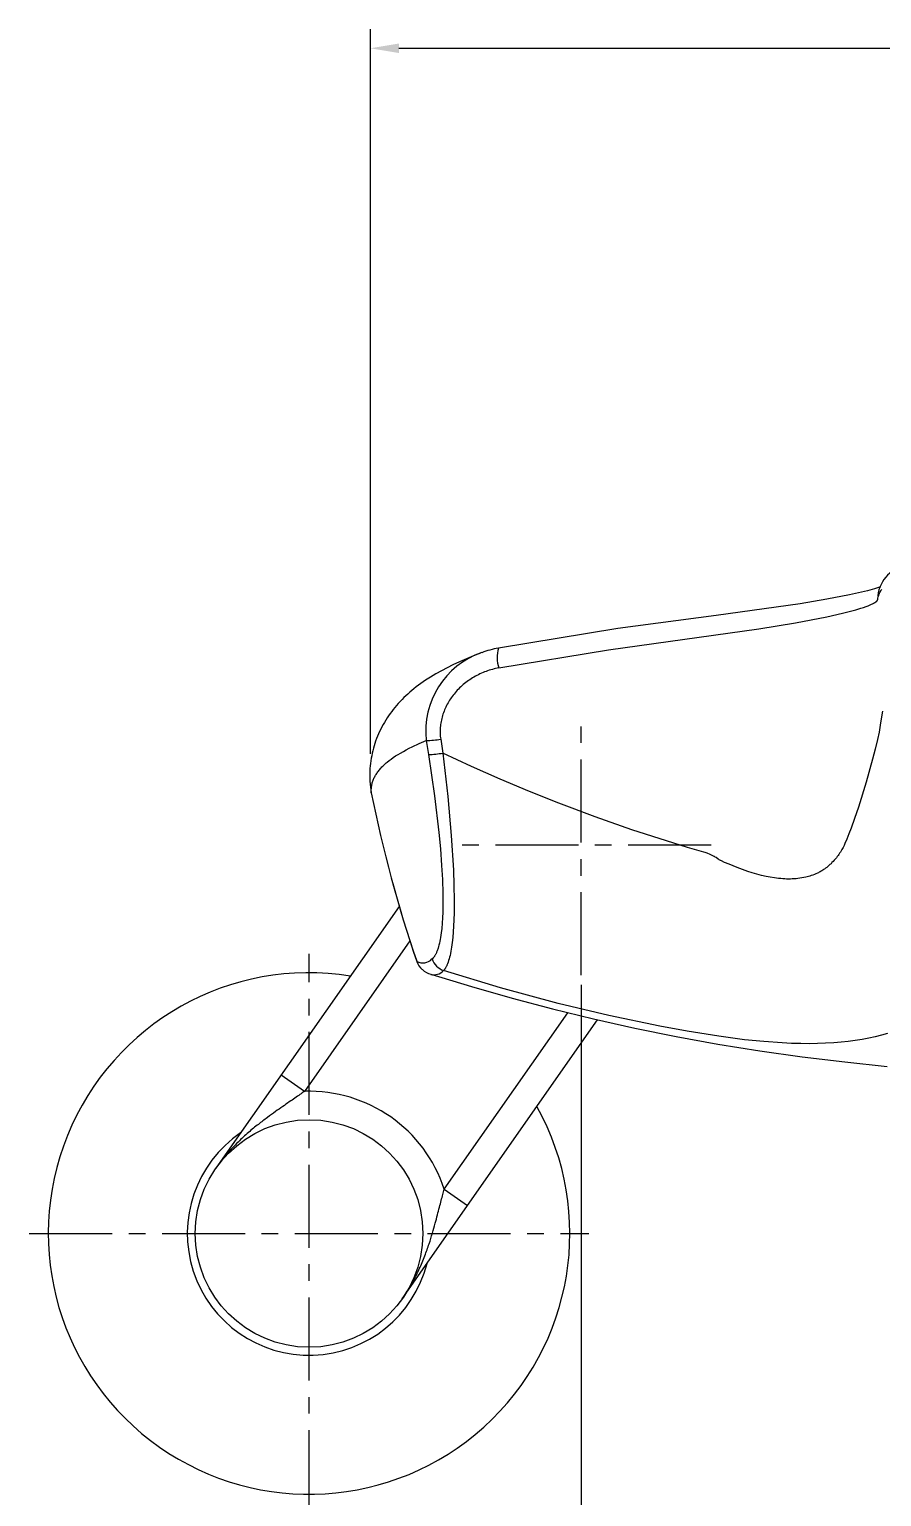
# Model space of a CAD drawing. Extents: x 6992 to 7586, y -5808 to -5388.
# Drawn here: x 7275 to 7364.9, y -5726.8 to -5572 of the extents above; entities that cross this region are included whole.
import ezdxf

# ---------------------------------------------------------------- set-up
doc = ezdxf.new("R2010")
doc.units = 0
doc.header["$LTSCALE"] = 7
doc.header["$MEASUREMENT"] = 0
doc.linetypes.add('CENTER', pattern=[2, 1.25, -0.25, 0.25, -0.25])
for name, color, linetype in [('CL', 1, 'CENTER'), ('D', 2, 'CONTINUOUS'), ('DWG', 7, 'CONTINUOUS'), ('Make2D 표시선', 7, 'CONTINUOUS'), ('Make2D 표시선 - Tangent', 7, 'CONTINUOUS')]:
    doc.layers.add(name, color=color, linetype=linetype)

msp = doc.modelspace()

# ---------------------------------------------------------------- linework, layer by layer
at = {"layer": 'CL'}
for p, q in [((7333.2, -5671.8), (7333.2, -5644.35)), ((7346.92, -5658.07), (7319.48, -5658.07)), ((7304.52, -5728.53), (7304.52, -5669.53)), ((7275.02, -5699.03), (7334.02, -5699.03))]:
    msp.add_line(p, q, dxfattribs=at)
at = {"layer": 'D'}
for p, q in [((7310.99, -5648.45), (7310.99, -5572.04)), ((7313.99, -5574.04), (7462.44, -5574.04)), ((7333.2, -5672.8), (7333.2, -5734.81))]:
    msp.add_line(p, q, dxfattribs=at)
msp.add_solid([(7313.99, -5573.54), (7313.99, -5574.54), (7310.99, -5574.04)], dxfattribs=at)
at = {"layer": 'DWG'}
for p, q in [((7314.03, -5664.53), (7294.69, -5692.15)), ((7315.15, -5668.16), (7304.03, -5684.04)), ((7318.78, -5694.36), (7331.82, -5675.75)), ((7314.35, -5705.92), (7334.95, -5676.5)), ((7304.03, -5684.04), (7301.58, -5682.32)), ((7318.78, -5694.36), (7321.24, -5696.09))]:
    msp.add_line(p, q, dxfattribs=at)
msp.add_circle((7304.52, -5699.03), 12, dxfattribs=at)
for radius, start, end in [(27.5, 80.8719, 29.1277), (15, 18.1301, 91.8699), (12.84, 124.2069, 345.7931)]:
    msp.add_arc((7304.52, -5699.03), radius, start, end, dxfattribs=at)
for points in [[(7304.03, -5684.04), (7303.56, -5684.38), (7303.03, -5684.75), (7302.43, -5685.16), (7301.74, -5685.64), (7300.97, -5686.17), (7300.12, -5686.8), (7299.17, -5687.52), (7298.14, -5688.37), (7297.03, -5689.4), (7295.86, -5690.64), (7294.9, -5691.86)], [(7314.56, -5705.62), (7315.37, -5704.3), (7316.14, -5702.77), (7316.73, -5701.38), (7317.18, -5700.12), (7317.53, -5698.98), (7317.82, -5697.96), (7318.06, -5697.06), (7318.27, -5696.26), (7318.46, -5695.55), (7318.62, -5694.92), (7318.78, -5694.36)], [(7314.35, -5705.92), (7314.5, -5705.7)], [(7314.5, -5705.7), (7314.56, -5705.62)]]:
    msp.add_spline(points, degree=3, dxfattribs=at)
at = {"layer": 'Make2D 표시선'}
for p, q in [((7311.04, -5652.38), (7311.08, -5652.57)), ((7315.87, -5670.33), (7315.91, -5670.44)), ((7317.36, -5671.7), (7317.36, -5671.7))]:
    msp.add_line(p, q, dxfattribs=at)
for points in [[(7364.76, -5630.85), (7364.46, -5630.95), (7364.16, -5631.04), (7363.41, -5631.25), (7362.46, -5631.47), (7361.5, -5631.68), (7359.13, -5632.14), (7356.32, -5632.62), (7347.45, -5633.86), (7337.09, -5635.24), (7324.49, -5637.3)], [(7322.58, -5637.83), (7321.85, -5638.12), (7321.12, -5638.42), (7320.39, -5638.74), (7319.68, -5639.07), (7319.08, -5639.37), (7318.48, -5639.68), (7317.9, -5640), (7317.32, -5640.35), (7316.81, -5640.68), (7316.31, -5641.02), (7316.07, -5641.2), (7315.82, -5641.39), (7315.58, -5641.58), (7315.35, -5641.77), (7315.14, -5641.95), (7314.93, -5642.14), (7314.72, -5642.33), (7314.52, -5642.52), (7314.32, -5642.72), (7314.12, -5642.92), (7313.93, -5643.13), (7313.75, -5643.34), (7313.57, -5643.55), (7313.39, -5643.77), (7313.23, -5643.98), (7313.06, -5644.21), (7312.9, -5644.43), (7312.75, -5644.66), (7312.6, -5644.89), (7312.46, -5645.13), (7312.32, -5645.37), (7312.19, -5645.61), (7312.07, -5645.85), (7311.95, -5646.09), (7311.84, -5646.34), (7311.74, -5646.59), (7311.64, -5646.84), (7311.54, -5647.1), (7311.46, -5647.35), (7311.38, -5647.61), (7311.3, -5647.86), (7311.24, -5648.12), (7311.17, -5648.39), (7311.12, -5648.65), (7311.07, -5648.91), (7311.03, -5649.18), (7310.99, -5649.45), (7310.96, -5649.71), (7310.94, -5649.98), (7310.92, -5650.25), (7310.91, -5650.52), (7310.91, -5650.79), (7310.91, -5651.06), (7310.92, -5651.33)], [(7317.37, -5671.7), (7321.64, -5673), (7325.93, -5674.23), (7330.2, -5675.35), (7334.5, -5676.4), (7338.86, -5677.37), (7343.24, -5678.25), (7347.64, -5679.05), (7352.05, -5679.76), (7356.52, -5680.39), (7361, -5680.94), (7365.49, -5681.41)]]:
    msp.add_lwpolyline(points, dxfattribs=at)
for centre, radius, start, end in [((7368.04, -5632.1), 3.55, 95.2069, 174.9119), ((7326.26, -5647.22), 10.08, 100.1477, 110.5501), ((7451.24, -5624.24), 143, 191.4245, 198.7966), ((7318.1, -5669.29), 2.52, 229.4779, 252.9013)]:
    msp.add_arc(centre, radius, start, end, dxfattribs=at)
at = {"layer": 'Make2D 표시선 - Tangent'}
for p, q in [((7316.88, -5647.04), (7317.1, -5648.52)), ((7318.4, -5646.91), (7318.62, -5648.37)), ((7310.92, -5651.33), (7311.08, -5652.57)), ((7311.08, -5652.57), (7311.08, -5652.57))]:
    msp.add_line(p, q, dxfattribs=at)
for points in [[(7324.53, -5639.39), (7336.08, -5637.49), (7351.94, -5635.27), (7355.83, -5634.62), (7359.12, -5633.99), (7360.77, -5633.61), (7361.47, -5633.44), (7362.17, -5633.25), (7362.71, -5633.09), (7362.98, -5633), (7363.25, -5632.91), (7363.46, -5632.83), (7363.67, -5632.75), (7363.83, -5632.67), (7363.92, -5632.64), (7364, -5632.6), (7364.07, -5632.56), (7364.11, -5632.54), (7364.15, -5632.52), (7364.18, -5632.49), (7364.22, -5632.47), (7364.25, -5632.45), (7364.29, -5632.42), (7364.31, -5632.41), (7364.34, -5632.38), (7364.35, -5632.37), (7364.36, -5632.36), (7364.37, -5632.35), (7364.39, -5632.34), (7364.39, -5632.33), (7364.4, -5632.32), (7364.41, -5632.31), (7364.42, -5632.3), (7364.43, -5632.29), (7364.43, -5632.29), (7364.44, -5632.28), (7364.44, -5632.28), (7364.45, -5632.27), (7364.45, -5632.26), (7364.45, -5632.26), (7364.46, -5632.25), (7364.46, -5632.24), (7364.46, -5632.24), (7364.46, -5632.23), (7364.47, -5632.23), (7364.47, -5632.23), (7364.47, -5632.22), (7364.47, -5632.22), (7364.47, -5632.21), (7364.47, -5632.21), (7364.48, -5632.2), (7364.48, -5632.2), (7364.48, -5632.19), (7364.48, -5632.19), (7364.48, -5632.18), (7364.5, -5632.09), (7364.51, -5632.04), (7364.54, -5631.9), (7364.57, -5631.8), (7364.59, -5631.74), (7364.61, -5631.68), (7364.63, -5631.61), (7364.66, -5631.55), (7364.68, -5631.48), (7364.71, -5631.42), (7364.73, -5631.39), (7364.75, -5631.36), (7364.76, -5631.33), (7364.78, -5631.29), (7364.8, -5631.26), (7364.82, -5631.23), (7364.84, -5631.21), (7364.86, -5631.18), (7364.88, -5631.15), (7364.9, -5631.12)], [(7324.53, -5639.39), (7324.36, -5639.42), (7324.19, -5639.46), (7324.02, -5639.5), (7323.85, -5639.54), (7323.68, -5639.59), (7323.52, -5639.64), (7323.35, -5639.69), (7323.19, -5639.75), (7323.02, -5639.81), (7322.86, -5639.88), (7322.69, -5639.95), (7322.53, -5640.02), (7322.37, -5640.1), (7322.22, -5640.18), (7322.06, -5640.26), (7321.91, -5640.35), (7321.76, -5640.44), (7321.61, -5640.53), (7321.47, -5640.63), (7321.32, -5640.72), (7321.18, -5640.83), (7321.04, -5640.93), (7320.91, -5641.04), (7320.77, -5641.15), (7320.64, -5641.26), (7320.52, -5641.38), (7320.39, -5641.5), (7320.27, -5641.62), (7320.15, -5641.75), (7320.03, -5641.87), (7319.92, -5642.01), (7319.81, -5642.14), (7319.71, -5642.27), (7319.61, -5642.4), (7319.52, -5642.53), (7319.42, -5642.66), (7319.34, -5642.8), (7319.25, -5642.93), (7319.17, -5643.07), (7319.09, -5643.21), (7319.02, -5643.36), (7318.94, -5643.51), (7318.88, -5643.65), (7318.81, -5643.8), (7318.75, -5643.95), (7318.69, -5644.11), (7318.64, -5644.26), (7318.59, -5644.42), (7318.55, -5644.57), (7318.51, -5644.73), (7318.47, -5644.88), (7318.44, -5645.04), (7318.42, -5645.2), (7318.39, -5645.35), (7318.37, -5645.51), (7318.36, -5645.67), (7318.35, -5645.83), (7318.34, -5645.98), (7318.34, -5646.14), (7318.35, -5646.29), (7318.35, -5646.45), (7318.36, -5646.6), (7318.38, -5646.75), (7318.4, -5646.91)], [(7364.97, -5643.93), (7364.89, -5644.55), (7364.75, -5645.42), (7364.62, -5646.15), (7364.46, -5646.92), (7364.22, -5647.97), (7363.95, -5649.01), (7363.26, -5651.44), (7362.44, -5654.08), (7362.05, -5655.25), (7361.67, -5656.3), (7361.45, -5656.88), (7361.22, -5657.46), (7361.02, -5657.92), (7360.93, -5658.11), (7360.83, -5658.31), (7360.77, -5658.43), (7360.71, -5658.54), (7360.63, -5658.67), (7360.55, -5658.8), (7360.47, -5658.93), (7360.39, -5659.05), (7360.3, -5659.17), (7360.21, -5659.29), (7360.12, -5659.41), (7360.02, -5659.53), (7359.9, -5659.67), (7359.77, -5659.81), (7359.66, -5659.92), (7359.56, -5660.03), (7359.45, -5660.13), (7359.33, -5660.23), (7359.22, -5660.33), (7359.1, -5660.42), (7358.98, -5660.51), (7358.86, -5660.6), (7358.77, -5660.66), (7358.68, -5660.72), (7358.6, -5660.77), (7358.51, -5660.82), (7358.41, -5660.88), (7358.32, -5660.93), (7358.23, -5660.98), (7358.13, -5661.02), (7357.97, -5661.1), (7357.81, -5661.17), (7357.64, -5661.23), (7357.48, -5661.29), (7357.34, -5661.34), (7357.19, -5661.38), (7357.05, -5661.42), (7356.91, -5661.46), (7356.7, -5661.5), (7356.49, -5661.54), (7356.28, -5661.57), (7356.07, -5661.6), (7355.87, -5661.62), (7355.67, -5661.63), (7355.47, -5661.64), (7355.27, -5661.65), (7355.07, -5661.65), (7354.88, -5661.65), (7354.68, -5661.64), (7354.48, -5661.63), (7354.25, -5661.61), (7354.03, -5661.59), (7353.81, -5661.56), (7353.59, -5661.53), (7353.15, -5661.46), (7352.71, -5661.38), (7352.22, -5661.27), (7351.73, -5661.14), (7351.25, -5661), (7350.77, -5660.85), (7350.21, -5660.65), (7349.66, -5660.44), (7348.81, -5660.1), (7348.32, -5659.89), (7348.01, -5659.74), (7347.91, -5659.7), (7347.87, -5659.67), (7347.82, -5659.65), (7347.78, -5659.62), (7347.74, -5659.6), (7347.65, -5659.54), (7347.43, -5659.39), (7347.33, -5659.33), (7347.27, -5659.29), (7347.22, -5659.26), (7347.16, -5659.23), (7347.1, -5659.2), (7347.03, -5659.16), (7346.97, -5659.13), (7346.74, -5659.03), (7346.58, -5658.96), (7346.49, -5658.93), (7346.41, -5658.9), (7346.28, -5658.85), (7346.15, -5658.81), (7344.44, -5658.32), (7338.57, -5656.45), (7334.69, -5655.1), (7330.85, -5653.66), (7327.75, -5652.42), (7324.67, -5651.13), (7321.64, -5649.78), (7318.62, -5648.37)], [(7311.08, -5652.57), (7311.07, -5652.47), (7311.07, -5652.37), (7311.07, -5652.27), (7311.08, -5652.18), (7311.09, -5652.08), (7311.1, -5651.98), (7311.11, -5651.89), (7311.13, -5651.79), (7311.14, -5651.69), (7311.17, -5651.6), (7311.19, -5651.5), (7311.22, -5651.41), (7311.25, -5651.32), (7311.28, -5651.23), (7311.32, -5651.13), (7311.36, -5651.05), (7311.4, -5650.95), (7311.44, -5650.87), (7311.49, -5650.78), (7311.54, -5650.69), (7311.59, -5650.61), (7311.65, -5650.52), (7311.7, -5650.44), (7311.76, -5650.36), (7311.83, -5650.27), (7311.9, -5650.18), (7311.97, -5650.09), (7312.05, -5650), (7312.13, -5649.92), (7312.2, -5649.83), (7312.28, -5649.75), (7312.37, -5649.67), (7312.46, -5649.58), (7312.56, -5649.49), (7312.65, -5649.41), (7312.75, -5649.33), (7312.96, -5649.16), (7313.16, -5649.01), (7313.4, -5648.84), (7313.65, -5648.67), (7313.9, -5648.52), (7314.15, -5648.37), (7314.46, -5648.19), (7314.77, -5648.02), (7315.08, -5647.86), (7315.4, -5647.71), (7316.13, -5647.36), (7316.88, -5647.04)], [(7317.1, -5648.52), (7317.74, -5652.87), (7318.2, -5656.75), (7318.37, -5658.48), (7318.5, -5660.21), (7318.58, -5661.7), (7318.63, -5663.19), (7318.63, -5664.55), (7318.62, -5665.15), (7318.59, -5665.74), (7318.56, -5666.3), (7318.51, -5666.87), (7318.45, -5667.34), (7318.38, -5667.81), (7318.35, -5668.01), (7318.31, -5668.21), (7318.26, -5668.41), (7318.22, -5668.61), (7318.17, -5668.78), (7318.12, -5668.95), (7318.09, -5669.04), (7318.06, -5669.12), (7318.03, -5669.21), (7318, -5669.29), (7317.97, -5669.36), (7317.94, -5669.43), (7317.91, -5669.49), (7317.88, -5669.56), (7317.85, -5669.61), (7317.82, -5669.67), (7317.79, -5669.72), (7317.76, -5669.77), (7317.73, -5669.81), (7317.7, -5669.86), (7317.68, -5669.88), (7317.66, -5669.9), (7317.65, -5669.92), (7317.63, -5669.94), (7317.61, -5669.96), (7317.59, -5669.98), (7317.58, -5670), (7317.56, -5670.02), (7317.54, -5670.03), (7317.52, -5670.05), (7317.5, -5670.07), (7317.48, -5670.08)], [(7318.62, -5648.37), (7319.14, -5652.96), (7319.52, -5657.06), (7319.75, -5660.73), (7319.8, -5662.31), (7319.83, -5663.9), (7319.82, -5665.26), (7319.76, -5666.62), (7319.72, -5667.22), (7319.67, -5667.83), (7319.61, -5668.34), (7319.54, -5668.84), (7319.47, -5669.27), (7319.43, -5669.49), (7319.38, -5669.7), (7319.33, -5669.89), (7319.29, -5670.07), (7319.23, -5670.25), (7319.17, -5670.43), (7319.12, -5670.58), (7319.09, -5670.66), (7319.06, -5670.73), (7319.03, -5670.79), (7319, -5670.84), (7318.97, -5670.9), (7318.94, -5670.96), (7318.92, -5671.01), (7318.89, -5671.06), (7318.86, -5671.1), (7318.84, -5671.13), (7318.82, -5671.15), (7318.81, -5671.17), (7318.79, -5671.19), (7318.78, -5671.21), (7318.76, -5671.23), (7318.74, -5671.25), (7318.72, -5671.27), (7318.71, -5671.29), (7318.69, -5671.3)], [(7365.52, -5677.94), (7364.88, -5678.12), (7364.23, -5678.29), (7363.55, -5678.43), (7362.86, -5678.56), (7362.11, -5678.68), (7361.37, -5678.78), (7360.62, -5678.86), (7359.87, -5678.92), (7358.99, -5678.97), (7358.12, -5679.01), (7357.24, -5679.02), (7356.36, -5679.01), (7355.39, -5678.98), (7354.42, -5678.94), (7352.47, -5678.8), (7350.42, -5678.6), (7347.72, -5678.23), (7344.39, -5677.7), (7341.5, -5677.16), (7336.13, -5676.04), (7330.79, -5674.78), (7324.71, -5673.14), (7318.69, -5671.3)]]:
    msp.add_lwpolyline(points, dxfattribs=at)
for centre, radius, start, end in [((7325.53, -5646.02), 8.71, 108.802, 186.7412), ((7327.85, -5638.27), 3.5, 163.9236, 198.6915), ((7316.6, -5635.31), 11.74, 271.3904, 278.8483), ((7316.82, -5637.48), 11.04, 271.4931, 279.414), ((7451.24, -5624.24), 143, 191.4246, 198.8033), ((7316.51, -5669.13), 1.36, 242.3027, 315.5335), ((7317.76, -5669.7), 1.99, 198.6786, 229.1591), ((7319.4, -5669.4), 2.03, 199.5829, 249.5938), ((7317.7, -5670.42), 1.33, 254.8, 317.8968)]:
    msp.add_arc(centre, radius, start, end, dxfattribs=at)

doc.saveas('drawing.dxf')
